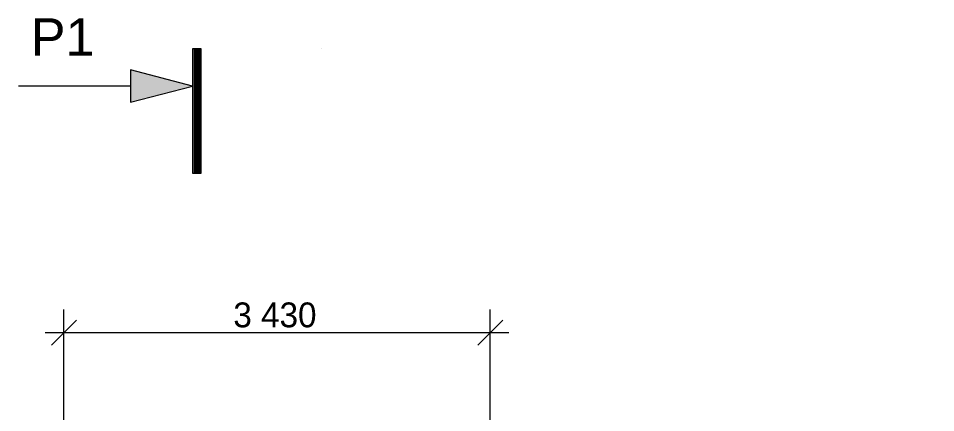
# Model space of a CAD drawing. Header units: millimetres. Extents: x 34793 to 548874, y -40792 to 166450.
# Drawn here: x 500640 to 508020, y 160172 to 163345 of the extents above; entities that cross this region are included whole.
import ezdxf

# ---------------------------------------------------------------- set-up
doc = ezdxf.new("R2010")
doc.units = ezdxf.units.MM
doc.header["$MEASUREMENT"] = 0
doc.linetypes.add('Крупный пунктир', pattern=[93750, 0, -93750])
doc.layers.add('0_Ном._пера__4', color=7, linetype='Continuous', lineweight=20, true_color=0x016515)
doc.layers.add('Линии разрезов', color=7, linetype='Continuous')
for name, color, linetype, lineweight in [('Линии разрезов_Ном._пера__1', 7, 'Continuous', 13), ('Линии разрезов_Ном._пера__101', 7, 'Continuous', 100), ('Линии разрезов_Ном._пера__7', 7, 'Continuous', 5)]:
    doc.layers.add(name, color=color, linetype=linetype, lineweight=lineweight)
doc.styles.add('СГЕНЕРИР_СТИЛЬ_1', font='')
doc.styles.add('СГЕНЕРИР_СТИЛЬ_3', font='')
doc.styles.get('СГЕНЕРИР_СТИЛЬ_1').set_extended_font_data('Arial')
doc.styles.get('СГЕНЕРИР_СТИЛЬ_3').set_extended_font_data('Century Gothic')
doc.dimstyles.new('СГЕНЕРИР_СТИЛЬ__15', dxfattribs={"dimtxt": 200, "dimasz": 190, "dimexe": 0.18, "dimexo": 0, "dimgap": 0.09, "dimtad": 1, "dimtih": 1, "dimtoh": 1, "dimdec": 0, "dimzin": 0, "dimdsep": 46, "dimtxsty": 'СГЕНЕРИР_СТИЛЬ_3', "dimblk": 'ARROWHEAD_6', "dimblk1": 'ARROWHEAD_6', "dimblk2": 'ARROWHEAD_6', "dimcen": 0.09, "dimclrd": 256, "dimclre": 256, "dimclrt": 256, "dimadec": 0, "dimazin": 0, "dimtfac": 1, "dimtdec": 4, "dimtmove": 0, "dimatfit": 3, "dimfxl": 0, "dimtolj": 1, "dimtzin": 0, "dimarcsym": 0})

# ---------------------------------------------------------------- blocks, each defined once
blk = doc.blocks.new('*D827')
at = {"layer": '0_Ном._пера__4', "linetype": 'Continuous'}
for p, q in [((501007, 159651.5), (501007, 161003)), ((504437, 159651.5), (504437, 161003)), ((501107, 160915.5), (500907, 160715.5)), ((504337, 160715.5), (504537, 160915.5)), ((500857, 160815.5), (501007, 160815.5)), ((501007, 160815.5), (504437, 160815.5)), ((504437, 160815.5), (504587, 160815.5))]:
    blk.add_line(p, q, dxfattribs=at)
at = {"layer": '0_Ном._пера__4', "insert": (502370, 160855.5), "char_height": 200, "attachment_point": 7, "style": 'СГЕНЕРИР_СТИЛЬ_3'}
blk.add_mtext('{3\xa0430}', dxfattribs=at)
blk = doc.blocks.new('ARROWHEAD_6')
at = {"color": 0, "linetype": 'Continuous', "lineweight": 0}
for p, q in [((-0.5, -0.5), (0.5, 0.5)), ((0, 0), (-1, 0))]:
    blk.add_line(p, q, dxfattribs=at)
blk = doc.blocks.new('Плоскость сечения_4', base_point=(502077.4, 163099))
at = {"layer": 'Линии разрезов', "linetype": 'Continuous', "lineweight": 0, "true_color": 0x000000}
for points in [[(502042.4, 163099), (502042.4, 162099), (502112.4, 162099), (502112.4, 163099)], [(501542.4, 162929), (501542.4, 162669), (502042.4, 162799)]]:
    blk.add_hatch(color=18, dxfattribs=at).paths.add_polyline_path(points)
at = {"layer": 'Линии разрезов_Ном._пера__1', "linetype": 'Continuous'}
for p, q in [((502042.4, 163099), (502042.4, 162099)), ((502112.4, 163099), (502042.4, 163099)), ((502112.4, 162099), (502112.4, 163099)), ((501542.4, 162929), (501542.4, 162669)), ((502042.4, 162799), (501542.4, 162929)), ((501542.4, 162799), (500640.4, 162799)), ((501542.4, 162669), (502042.4, 162799)), ((502042.4, 162099), (502112.4, 162099))]:
    blk.add_line(p, q, dxfattribs=at)
at = {"layer": 'Линии разрезов_Ном._пера__101', "linetype": 'Continuous'}
blk.add_line((502077.4, 163099), (502077.4, 162099), dxfattribs=at)
at = {"layer": 'Линии разрезов_Ном._пера__101', "linetype": 'Крупный пунктир'}
blk.add_line((503077.4, 163099), (517547, 163099), dxfattribs=at)
at = {"layer": 'Линии разрезов_Ном._пера__7', "insert": (500740.4, 163194.7), "char_height": 300, "attachment_point": 4, "style": 'СГЕНЕРИР_СТИЛЬ_1'}
blk.add_mtext('{Р1}', dxfattribs=at)

msp = doc.modelspace()

# ---------------------------------------------------------------- block references
at = {"layer": 'Линии разрезов'}
msp.add_blockref('Плоскость сечения_4', (502077.4, 163099), dxfattribs=at)

# ---------------------------------------------------------------- dimensions: what is measured, and where the dimension line sits
at = {"color": 108, "linetype": 'Continuous', "lineweight": 20, "true_color": 0x016515}
dim = msp.add_linear_dim(base=(501007, 160815.5), p1=(501007, 159651.5), p2=(504437, 159651.5), dimstyle='СГЕНЕРИР_СТИЛЬ__15', dxfattribs=at)
dim.commit()
dim.dimension.update_dxf_attribs({"geometry": '*D827', "text_midpoint": (502712.9, 160955.5)})

doc.saveas('drawing.dxf')
